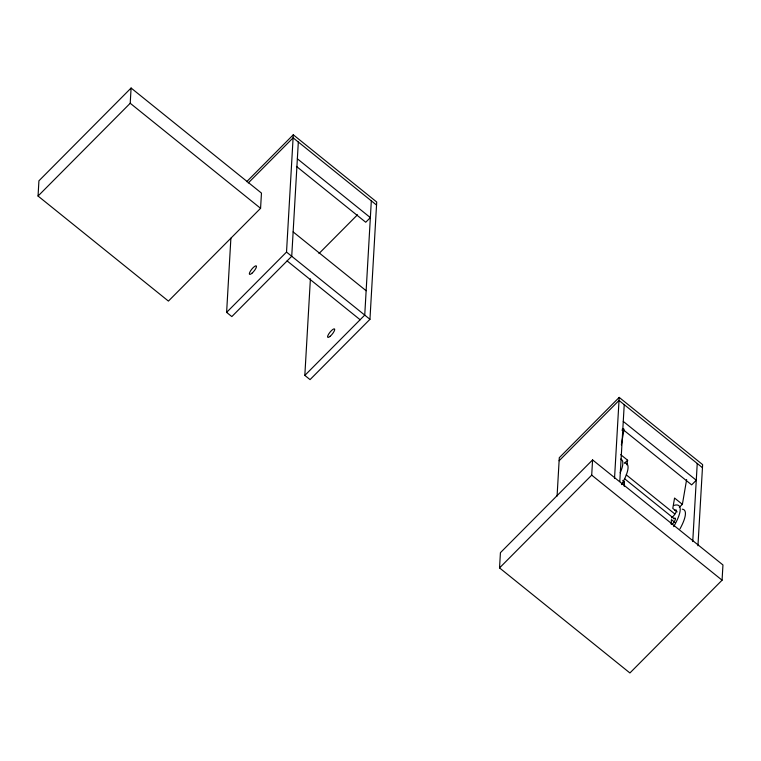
<?xml version="1.0" encoding="UTF-8"?>
<svg xmlns="http://www.w3.org/2000/svg" width="761" height="761" viewBox="0 0 761 761"><rect width="100%" height="100%" fill="white"/><g stroke="black" fill="none" stroke-linecap="round" stroke-linejoin="round"><path stroke-width="1.14" d="M624.239 486.336L624.467 481.799L622.736 480.4M671.173 524.158L671.402 519.611L674.883 522.417M38.05 196.043L38.925 180.814L131.092 88.029L261.461 193.085L260.576 208.314L168.419 301.09L38.05 196.043L130.217 103.268L131.092 88.029M298.322 142.031L291.729 256.276L231.829 316.586L226.616 312.381L230.887 238.183M226.616 312.381L286.517 252.072L293.28 134.783L376.714 202.017L369.951 319.306L310.05 379.615L304.828 375.411L310.402 278.83M371.32 200.856L364.738 315.102L304.828 375.411M499.539 567.915L500.424 552.686L592.581 459.91L722.95 564.957L722.075 580.186L629.908 672.971L499.539 567.915L591.706 475.14L592.581 459.91M557.081 496.096L559.287 457.713L619.197 397.404L702.631 464.638L697.951 545.761M614.517 478.536L619.197 397.404M619.796 481.551L624.229 404.652M692.738 541.566L697.238 463.487M621.357 444.919L624.058 429.147M626.845 464.838L627.635 460.234L620.681 454.631M679.335 507.245L682.389 504.353L686.631 479.573M622.165 484.12L624.467 481.799M246.688 181.689L293.28 134.783M248.276 182.954L293.109 137.827L376.543 205.061M318.964 253.575L357.499 214.773M559.116 460.757L619.016 400.457L702.451 467.682M621.956 430.193L623.487 428.747M624.581 463.126L627.635 460.234M297.351 158.783L370.36 217.617L365.746 222.25L296.438 166.402M623.269 421.413L696.267 480.239L691.663 484.881L622.355 429.033M682.389 504.353L674.56 498.046L672.791 508.405L677.138 511.906M626.255 474.845L674.807 513.96M624.714 478.84L674.17 518.688M293.137 231.905L366.146 290.731M130.217 103.268L260.576 208.314M591.706 475.14L722.075 580.186M286.517 252.072L369.951 319.306M287.125 260.918L360.124 319.744M624.905 462.964A38.288 10.445 -51.1 0 1 621.518 484.624M620.757 459.026A38.288 10.445 -51.1 0 1 620.215 472.8M682.275 509.185A38.288 10.445 -51.1 0 1 680.001 528.857M674.208 505.342A38.288 10.445 -51.1 0 1 673.666 526.641M674.779 510.441A5.565 1.522 -51.1 0 1 676.12 512.01A5.565 1.522 -51.1 0 1 671.525 517.88M673.533 518.707A5.565 1.522 -51.1 0 1 675.388 519.297A5.565 1.522 -51.1 0 1 672.049 524.538M251.929 273.275A5.394 1.474 -51.1 0 0 256.39 266.008A5.394 1.474 -51.1 0 0 250.445 271.049A5.394 1.474 -51.1 0 0 251.929 273.275M330.141 336.305A5.394 1.474 -51.1 0 0 334.612 329.037A5.394 1.474 -51.1 0 0 328.666 334.079A5.394 1.474 -51.1 0 0 330.141 336.305"/></g></svg>
